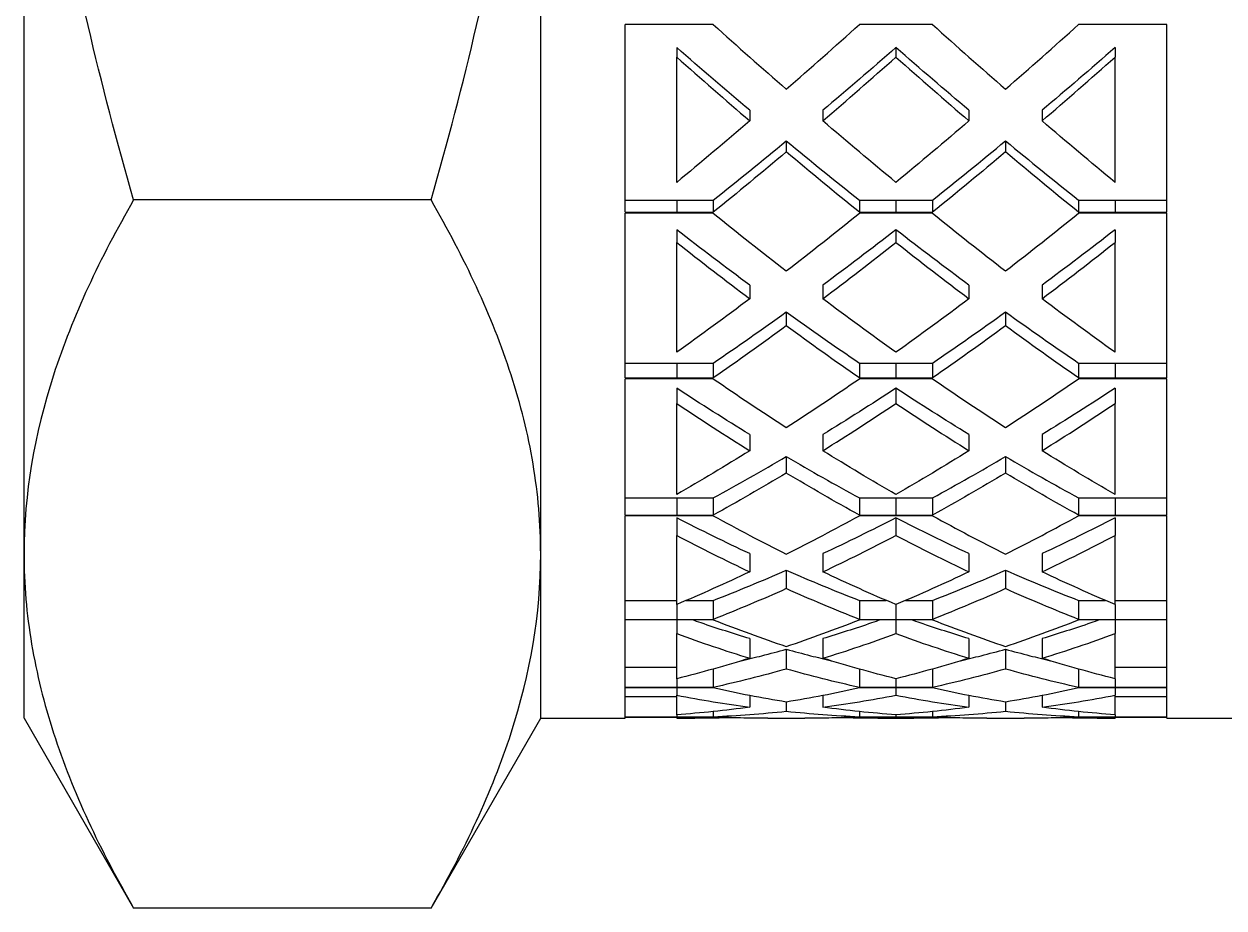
# Model space of a CAD drawing. Header units: inches. Extents: x 0.13 to 5.42, y 0.13 to 4.16.
# Drawn here: x 3.197 to 3.777, y 1.077 to 1.505 of the extents above; entities that cross this region are included whole.
import ezdxf

# ---------------------------------------------------------------- set-up
doc = ezdxf.new("R2010")
doc.units = ezdxf.units.IN
doc.header["$LTSCALE"] = 0.50402
doc.header["$MEASUREMENT"] = 0
doc.linetypes.add('SLD-Solid', pattern=[0])

msp = doc.modelspace()

# ---------------------------------------------------------------- linework, layer by layer
at = {"color": 7, "linetype": 'SLD-Solid', "lineweight": 25}
for p, q in [((3.1966092, 1.2482473), (3.1966092, 1.7624499)), ((3.4466092, 1.2482473), (3.4466092, 1.7624499)), ((3.5124182, 1.5045955), (3.4874182, 1.5045955)), ((3.4874182, 1.4136643), (3.4874182, 1.5045955)), ((3.5300958, 1.5045955), (3.5124182, 1.5045955)), ((3.6184842, 1.5045955), (3.6008065, 1.5045955)), ((3.6361618, 1.5045955), (3.6184842, 1.5045955)), ((3.7245502, 1.5045955), (3.7068725, 1.5045955)), ((3.7495502, 1.5045955), (3.7245502, 1.5045955)), ((3.7495502, 1.4136643), (3.7495502, 1.5045955)), ((3.5124182, 1.4933975), (3.5124182, 1.4887885)), ((3.6184842, 1.4933975), (3.6184842, 1.4887885)), ((3.7245502, 1.4933975), (3.7245502, 1.4887885)), ((3.5124182, 1.4281229), (3.5124182, 1.4887885)), ((3.7245502, 1.4281229), (3.7245502, 1.4887885)), ((3.5477735, 1.4630449), (3.5477735, 1.4579159)), ((3.5831288, 1.4630449), (3.5831288, 1.4579159)), ((3.6538395, 1.4630449), (3.6538395, 1.4579159)), ((3.6891949, 1.4630449), (3.6891949, 1.4579159)), ((3.5654512, 1.44826), (3.5654512, 1.4428778)), ((3.6715172, 1.44826), (3.6715172, 1.4428778)), ((3.3935776, 1.4196482), (3.2496408, 1.4196482)), ((3.4874182, 1.4195386), (3.5124182, 1.4195386)), ((3.5124182, 1.4195386), (3.5300958, 1.4195386)), ((3.5124182, 1.4195386), (3.5124182, 1.4136643)), ((3.5300958, 1.4195386), (3.5300958, 1.4136643)), ((3.6008065, 1.4195386), (3.6184842, 1.4195386)), ((3.6008065, 1.4195386), (3.6008065, 1.4136643)), ((3.6184842, 1.4195386), (3.6361618, 1.4195386)), ((3.6184842, 1.4195386), (3.6184842, 1.4136643)), ((3.6361618, 1.4195386), (3.6361618, 1.4136643)), ((3.7068725, 1.4195386), (3.7245502, 1.4195386)), ((3.7068725, 1.4195386), (3.7068725, 1.4136643)), ((3.7245502, 1.4195386), (3.7495502, 1.4195386)), ((3.7245502, 1.4195386), (3.7245502, 1.4136643)), ((3.4874182, 1.4136643), (3.5124182, 1.4136643)), ((3.5124182, 1.4132406), (3.4874182, 1.4132406)), ((3.4874182, 1.3334714), (3.4874182, 1.4132406)), ((3.5124182, 1.4136643), (3.5300958, 1.4136643)), ((3.5300958, 1.4132406), (3.5124182, 1.4132406)), ((3.6008065, 1.4136643), (3.6184842, 1.4136643)), ((3.6184842, 1.4132406), (3.6008065, 1.4132406)), ((3.6184842, 1.4136643), (3.6361618, 1.4136643)), ((3.6361618, 1.4132406), (3.6184842, 1.4132406)), ((3.7068725, 1.4136643), (3.7245502, 1.4136643)), ((3.7245502, 1.4132406), (3.7068725, 1.4132406)), ((3.7245502, 1.4136643), (3.7495502, 1.4136643)), ((3.7495502, 1.4132406), (3.7245502, 1.4132406)), ((3.7495502, 1.3334714), (3.7495502, 1.4132406)), ((3.5124182, 1.4052201), (3.5124182, 1.3991005)), ((3.6184842, 1.4052201), (3.6184842, 1.3991005)), ((3.7245502, 1.4052201), (3.7245502, 1.3991005)), ((3.5124182, 1.3458818), (3.5124182, 1.3991005)), ((3.7245502, 1.3458818), (3.7245502, 1.3991005)), ((3.5477735, 1.3783781), (3.5477735, 1.3717988)), ((3.5831288, 1.3783781), (3.5831288, 1.3717988)), ((3.6538395, 1.3783781), (3.6538395, 1.3717988)), ((3.6891949, 1.3783781), (3.6891949, 1.3717988)), ((3.5654512, 1.365462), (3.5654512, 1.3586613)), ((3.6715172, 1.365462), (3.6715172, 1.3586613)), ((3.4874182, 1.3406963), (3.5124182, 1.3406963)), ((3.5124182, 1.3406963), (3.5300958, 1.3406963)), ((3.5124182, 1.3406963), (3.5124182, 1.3334714)), ((3.5300958, 1.3406963), (3.5300958, 1.3334714)), ((3.6008065, 1.3406963), (3.6184842, 1.3406963)), ((3.6008065, 1.3406963), (3.6008065, 1.3334714)), ((3.6184842, 1.3406963), (3.6361618, 1.3406963)), ((3.6184842, 1.3406963), (3.6184842, 1.3334714)), ((3.6361618, 1.3406963), (3.6361618, 1.3334714)), ((3.7068725, 1.3406963), (3.7245502, 1.3406963)), ((3.7068725, 1.3406963), (3.7068725, 1.3334714)), ((3.7245502, 1.3406963), (3.7495502, 1.3406963)), ((3.7245502, 1.3406963), (3.7245502, 1.3334714)), ((3.4874182, 1.3334714), (3.5124182, 1.3334714)), ((3.5124182, 1.3331095), (3.4874182, 1.3331095)), ((3.4874182, 1.2670663), (3.4874182, 1.3331095)), ((3.5124182, 1.3334714), (3.5300958, 1.3334714)), ((3.5300958, 1.3331095), (3.5124182, 1.3331095)), ((3.6008065, 1.3334714), (3.6184842, 1.3334714)), ((3.6184842, 1.3331095), (3.6008065, 1.3331095)), ((3.6184842, 1.3334714), (3.6361618, 1.3334714)), ((3.6361618, 1.3331095), (3.6184842, 1.3331095)), ((3.7068725, 1.3334714), (3.7245502, 1.3334714)), ((3.7245502, 1.3331095), (3.7068725, 1.3331095)), ((3.7245502, 1.3334714), (3.7495502, 1.3334714)), ((3.7495502, 1.3331095), (3.7245502, 1.3331095)), ((3.7495502, 1.2670663), (3.7495502, 1.3331095)), ((3.5124182, 1.3285243), (3.5124182, 1.3210908)), ((3.6184842, 1.3285243), (3.6184842, 1.3210908)), ((3.7245502, 1.3285243), (3.7245502, 1.3210908)), ((3.5124182, 1.2770295), (3.5124182, 1.3210908)), ((3.7245502, 1.2770295), (3.7245502, 1.3210908)), ((3.5477735, 1.3060557), (3.5477735, 1.2982374)), ((3.5831288, 1.3060557), (3.5831288, 1.2982374)), ((3.6538395, 1.3060557), (3.6538395, 1.2982374)), ((3.6891949, 1.3060557), (3.6891949, 1.2982374)), ((3.5654512, 1.2954234), (3.5654512, 1.2874229)), ((3.6715172, 1.2954234), (3.6715172, 1.2874229)), ((3.4874182, 1.2754096), (3.5124182, 1.2754096)), ((3.5124182, 1.2754096), (3.5300958, 1.2754096)), ((3.5124182, 1.2754096), (3.5124182, 1.2670663)), ((3.5300958, 1.2754096), (3.5300958, 1.2670663)), ((3.6008065, 1.2754096), (3.6184842, 1.2754096)), ((3.6008065, 1.2754096), (3.6008065, 1.2670663)), ((3.6184842, 1.2754096), (3.6361618, 1.2754096)), ((3.6184842, 1.2754096), (3.6184842, 1.2670663)), ((3.6361618, 1.2754096), (3.6361618, 1.2670663)), ((3.7068725, 1.2754096), (3.7245502, 1.2754096)), ((3.7068725, 1.2754096), (3.7068725, 1.2670663)), ((3.7245502, 1.2754096), (3.7495502, 1.2754096)), ((3.7245502, 1.2754096), (3.7245502, 1.2670663)), ((3.4874182, 1.2670663), (3.5124182, 1.2670663)), ((3.5124182, 1.2667778), (3.4874182, 1.2667778)), ((3.4874182, 1.2165832), (3.4874182, 1.2667778)), ((3.5124182, 1.2670663), (3.5300958, 1.2670663)), ((3.5300958, 1.2667778), (3.5124182, 1.2667778)), ((3.5124182, 1.2657752), (3.5124182, 1.2572668)), ((3.6008065, 1.2670663), (3.6184842, 1.2670663)), ((3.6184842, 1.2667778), (3.6008065, 1.2667778)), ((3.6184842, 1.2670663), (3.6361618, 1.2670663)), ((3.6361618, 1.2667778), (3.6184842, 1.2667778)), ((3.6184842, 1.2657752), (3.6184842, 1.2572668)), ((3.7068725, 1.2670663), (3.7245502, 1.2670663)), ((3.7245502, 1.2667778), (3.7068725, 1.2667778)), ((3.7245502, 1.2670663), (3.7495502, 1.2670663)), ((3.7495502, 1.2667778), (3.7245502, 1.2667778)), ((3.7245502, 1.2657752), (3.7245502, 1.2572668)), ((3.7495502, 1.2165832), (3.7495502, 1.2667778)), ((3.5124182, 1.2237791), (3.5124182, 1.2572668)), ((3.7245502, 1.2237791), (3.7245502, 1.2572668)), ((3.5477735, 1.2484022), (3.5477735, 1.2395963)), ((3.5831288, 1.2484022), (3.5831288, 1.2395963)), ((3.6538395, 1.2484022), (3.6538395, 1.2395963)), ((3.6891949, 1.2484022), (3.6891949, 1.2395963)), ((3.1966092, 1.1686999), (3.1966092, 1.2482473)), ((3.4466092, 1.1686999), (3.4466092, 1.2482473)), ((3.5654512, 1.2403955), (3.5654512, 1.2314523)), ((3.6715172, 1.2403955), (3.6715172, 1.2314523)), ((3.4874182, 1.2257768), (3.5124182, 1.2257768)), ((3.5170683, 1.2257768), (3.5300958, 1.2257768)), ((3.5300958, 1.2257768), (3.5300958, 1.2165832)), ((3.6008065, 1.2257768), (3.613834, 1.2257768)), ((3.6008065, 1.2257768), (3.6008065, 1.2165832)), ((3.6231344, 1.2257768), (3.6361618, 1.2257768)), ((3.6361618, 1.2257768), (3.6361618, 1.2165832)), ((3.7068725, 1.2257768), (3.7199, 1.2257768)), ((3.7068725, 1.2257768), (3.7068725, 1.2165832)), ((3.7245502, 1.2257768), (3.7495502, 1.2257768)), ((3.4874182, 1.2165832), (3.5124182, 1.2165832)), ((3.5124182, 1.2163774), (3.4874182, 1.2163774)), ((3.4874182, 1.1836448), (3.4874182, 1.2163774)), ((3.5124182, 1.2165832), (3.5300958, 1.2165832)), ((3.5300958, 1.2163774), (3.5124182, 1.2163774)), ((3.5124182, 1.2163774), (3.5124182, 1.2096798)), ((3.6008065, 1.2165832), (3.6184842, 1.2165832)), ((3.6184842, 1.2163774), (3.6008065, 1.2163774)), ((3.6184842, 1.2165832), (3.6361618, 1.2165832)), ((3.6361618, 1.2163774), (3.6184842, 1.2163774)), ((3.6184842, 1.2163774), (3.6184842, 1.2096798)), ((3.7068725, 1.2165832), (3.7245502, 1.2165832)), ((3.7245502, 1.2163774), (3.7068725, 1.2163774)), ((3.7245502, 1.2165832), (3.7495502, 1.2165832)), ((3.7495502, 1.2163774), (3.7245502, 1.2163774)), ((3.7245502, 1.2163774), (3.7245502, 1.2096798)), ((3.7495502, 1.1836448), (3.7495502, 1.2163774)), ((3.5124182, 1.1878419), (3.5124182, 1.2096798)), ((3.7245502, 1.1878419), (3.7245502, 1.2096798)), ((3.5477735, 1.2072706), (3.5477735, 1.1977601)), ((3.5654512, 1.2021468), (3.5654512, 1.1925484)), ((3.5831288, 1.2072706), (3.5831288, 1.1977601)), ((3.6538395, 1.2072706), (3.6538395, 1.1977601)), ((3.6715172, 1.2021468), (3.6715172, 1.1925484)), ((3.6891949, 1.2072706), (3.6891949, 1.1977601)), ((3.4874182, 1.1933931), (3.5124182, 1.1933931)), ((3.5300958, 1.1925765), (3.5300958, 1.1836448)), ((3.6008065, 1.1925765), (3.6008065, 1.1836448)), ((3.6361618, 1.1925765), (3.6361618, 1.1836448)), ((3.7068725, 1.1925765), (3.7068725, 1.1836448)), ((3.7245502, 1.1933931), (3.7495502, 1.1933931)), ((3.4874182, 1.1836448), (3.5124182, 1.1836448)), ((3.5124182, 1.1835282), (3.4874182, 1.1835282)), ((3.4874182, 1.1693096), (3.4874182, 1.1835282)), ((3.4874182, 1.1792993), (3.5124182, 1.1792993)), ((3.5124182, 1.1836448), (3.5300958, 1.1836448)), ((3.5300958, 1.1835282), (3.5124182, 1.1835282)), ((3.5124182, 1.1835282), (3.5124182, 1.1798593)), ((3.5124182, 1.1703732), (3.5124182, 1.1798593)), ((3.5477735, 1.179888), (3.5477735, 1.1740735)), ((3.5831288, 1.179888), (3.5831288, 1.1740735)), ((3.6008065, 1.1836448), (3.6184842, 1.1836448)), ((3.6184842, 1.1835282), (3.6008065, 1.1835282)), ((3.6184842, 1.1836448), (3.6361618, 1.1836448)), ((3.6361618, 1.1835282), (3.6184842, 1.1835282)), ((3.6184842, 1.1835282), (3.6184842, 1.1798593)), ((3.6538395, 1.179888), (3.6538395, 1.1740735)), ((3.6891949, 1.179888), (3.6891949, 1.1740735)), ((3.7068725, 1.1836448), (3.7245502, 1.1836448)), ((3.7245502, 1.1835282), (3.7068725, 1.1835282)), ((3.7245502, 1.1836448), (3.7495502, 1.1836448)), ((3.7495502, 1.1835282), (3.7245502, 1.1835282)), ((3.7245502, 1.1835282), (3.7245502, 1.1798593)), ((3.7245502, 1.1703732), (3.7245502, 1.1798593)), ((3.7245502, 1.1792993), (3.7495502, 1.1792993)), ((3.7495502, 1.1693096), (3.7495502, 1.1835282)), ((3.5654512, 1.1767068), (3.5654512, 1.1719616)), ((3.6715172, 1.1767068), (3.6715172, 1.1719616)), ((3.1966092, 1.1686999), (3.2496408, 1.0768464)), ((3.3935776, 1.0768464), (3.4466092, 1.1686999)), ((3.4466092, 1.1686999), (3.4874182, 1.1686999)), ((3.4874182, 1.1693096), (3.5124182, 1.1693096)), ((3.5124182, 1.1692861), (3.4874182, 1.1692861)), ((3.4874182, 1.1686999), (3.4874182, 1.1692861)), ((3.5124182, 1.1693096), (3.5300958, 1.1693096)), ((3.5300958, 1.1692861), (3.5124182, 1.1692861)), ((3.5124182, 1.1692861), (3.5124182, 1.1687637)), ((3.5124182, 1.1686999), (3.5211261, 1.1686999)), ((3.5300958, 1.1719907), (3.5300958, 1.1693096)), ((3.5564814, 1.1686999), (3.574421, 1.1686999)), ((3.6008065, 1.1719907), (3.6008065, 1.1693096)), ((3.6008065, 1.1693096), (3.6184842, 1.1693096)), ((3.6184842, 1.1692861), (3.6008065, 1.1692861)), ((3.6097762, 1.1686999), (3.6271921, 1.1686999)), ((3.6184842, 1.1693096), (3.6361618, 1.1693096)), ((3.6361618, 1.1692861), (3.6184842, 1.1692861)), ((3.6184842, 1.1692861), (3.6184842, 1.1687637)), ((3.6361618, 1.1719907), (3.6361618, 1.1693096)), ((3.6625474, 1.1686999), (3.680487, 1.1686999)), ((3.7068725, 1.1719907), (3.7068725, 1.1693096)), ((3.7068725, 1.1693096), (3.7245502, 1.1693096)), ((3.7245502, 1.1692861), (3.7068725, 1.1692861)), ((3.7158423, 1.1686999), (3.7245502, 1.1686999)), ((3.7245502, 1.1693096), (3.7495502, 1.1693096)), ((3.7495502, 1.1692861), (3.7245502, 1.1692861)), ((3.7245502, 1.1692861), (3.7245502, 1.1687637)), ((3.7495502, 1.1686999), (3.7495502, 1.1692861)), ((3.7495502, 1.1686999), (3.7903592, 1.1686999)), ((3.3935776, 1.0768464), (3.2496408, 1.0768464))]:
    msp.add_line(p, q, dxfattribs=at)
at = {"color": 8, "linetype": 'SLD-Solid', "lineweight": 25}
for p, q in [((3.5124182, 1.2237791), (3.5124182, 1.2165832)), ((3.6184842, 1.2237791), (3.6184842, 1.2165832)), ((3.7245502, 1.2237791), (3.7245502, 1.2165832)), ((3.5124182, 1.1878419), (3.5124182, 1.1836448)), ((3.6184842, 1.1878419), (3.6184842, 1.1836448)), ((3.7245502, 1.1878419), (3.7245502, 1.1836448)), ((3.5124182, 1.1703732), (3.5124182, 1.1693096)), ((3.6184842, 1.1703732), (3.6184842, 1.1693096)), ((3.7245502, 1.1703732), (3.7245502, 1.1693096))]:
    msp.add_line(p, q, dxfattribs=at)
at = {"color": 7, "linetype": 'SLD-Solid', "lineweight": 25}
for points, knots in [([(3.2496408, 1.4196482), (3.2335399, 1.4754233), (3.2200444, 1.5325203), (3.2015916, 1.6469491), (3.1966092, 1.7045013), (3.1966092, 1.7624499)], [0, 0, 0, 0, 0.5, 0.5, 1, 1, 1, 1]), ([(3.3935776, 1.4196482), (3.4096785, 1.4754233), (3.4231739, 1.5325203), (3.4416268, 1.6469491), (3.4466092, 1.7045013), (3.4466092, 1.7624499)], [0, 0, 0, 0, 0.5, 0.5, 1, 1, 1, 1]), ([(3.2496408, 1.4196482), (3.2334525, 1.3916092), (3.2201158, 1.3633655), (3.2016634, 1.3062875), (3.1966092, 1.2774489), (3.1966092, 1.2482473)], [0, 0, 0, 0, 0.5, 0.5, 1, 1, 1, 1]), ([(3.4466092, 1.2482473), (3.4466092, 1.2627935), (3.4453557, 1.277405), (3.4405049, 1.3063095), (3.4369123, 1.3206651), (3.4230558, 1.363477), (3.4097254, 1.3916792), (3.3935776, 1.4196482)], [0, 0, 0, 0, 0.25, 0.25, 0.5, 0.5, 1, 1, 1, 1]), ([(3.1966092, 1.2482473), (3.1966092, 1.2337011), (3.1978626, 1.2190896), (3.2027134, 1.190185), (3.2063061, 1.1758294), (3.2201626, 1.1330176), (3.2334929, 1.1048153), (3.2496408, 1.0768464)], [0, 0, 0, 0, 0.25, 0.25, 0.5, 0.5, 1, 1, 1, 1]), ([(3.3935776, 1.0768464), (3.4097659, 1.1048854), (3.4231026, 1.1331291), (3.441555, 1.1902071), (3.4466092, 1.2190457), (3.4466092, 1.2482473)], [0, 0, 0, 0, 0.5, 0.5, 1, 1, 1, 1]), ([(3.5477735, 1.2072706), (3.5438451, 1.2084878), (3.5359884, 1.2109222), (3.5266925, 1.2139826), (3.5213249, 1.215871), (3.5198857, 1.2163774)], [0, 0, 0, 0, 0.42259093, 0.84518186, 1, 1, 1, 1]), ([(3.6110166, 1.2163774), (3.6095774, 1.215871), (3.6042099, 1.2139826), (3.594914, 1.2109222), (3.5870572, 1.2084878), (3.5831288, 1.2072706)], [0, 0, 0, 0, 0.15481814, 0.57740907, 1, 1, 1, 1]), ([(3.6538395, 1.2072706), (3.6499111, 1.2084878), (3.6420544, 1.2109222), (3.6327585, 1.2139826), (3.6273909, 1.215871), (3.6259518, 1.2163774)], [0, 0, 0, 0, 0.42259093, 0.84518186, 1, 1, 1, 1]), ([(3.7170826, 1.2163774), (3.7156434, 1.215871), (3.7102759, 1.2139826), (3.70098, 1.2109222), (3.6931232, 1.2084878), (3.6891949, 1.2072706)], [0, 0, 0, 0, 0.15481814, 0.57740907, 1, 1, 1, 1]), ([(3.5436778, 1.1965332), (3.5470072, 1.1973432), (3.554265, 1.1991091), (3.5615228, 1.20108), (3.5654512, 1.2021468)], [0, 0, 0, 0, 0.45873657, 1, 1, 1, 1]), ([(3.5654512, 1.2021468), (3.5693795, 1.20108), (3.5766373, 1.1991091), (3.5838951, 1.1973432), (3.5872245, 1.1965332)], [0, 0, 0, 0, 0.54126343, 1, 1, 1, 1]), ([(3.6497438, 1.1965332), (3.6530733, 1.1973432), (3.660331, 1.1991091), (3.6675888, 1.20108), (3.6715172, 1.2021468)], [0, 0, 0, 0, 0.45873657, 1, 1, 1, 1]), ([(3.6715172, 1.2021468), (3.6754456, 1.20108), (3.6827033, 1.1991091), (3.6899611, 1.1973432), (3.6932905, 1.1965332)], [0, 0, 0, 0, 0.541263433, 1, 1, 1, 1]), ([(3.5388224, 1.1689849), (3.5378778, 1.1689504), (3.5330047, 1.1687723), (3.5242033, 1.168669), (3.5163465, 1.1687322), (3.5124182, 1.1687637)], [0, 0, 0, 0, 0.10733287, 0.55366644, 1, 1, 1, 1]), ([(3.5564814, 1.1687211), (3.5555429, 1.1687148), (3.5506761, 1.1686818), (3.5418809, 1.1688406), (3.5340242, 1.1691376), (3.5300958, 1.1692861)], [0, 0, 0, 0, 0.10669892, 0.55334946, 1, 1, 1, 1]), ([(3.6008065, 1.1692861), (3.5968781, 1.1691376), (3.5890214, 1.1688406), (3.5802262, 1.1686818), (3.5753594, 1.1687148), (3.574421, 1.1687211)], [0, 0, 0, 0, 0.446650538, 0.893301075, 1, 1, 1, 1]), ([(3.6184842, 1.1687637), (3.6145558, 1.1687322), (3.6066991, 1.168669), (3.5978976, 1.1687723), (3.5930246, 1.1689504), (3.5920799, 1.1689849)], [0, 0, 0, 0, 0.44633356, 0.89266713, 1, 1, 1, 1]), ([(3.6448885, 1.1689849), (3.6439438, 1.1689504), (3.6390707, 1.1687723), (3.6302693, 1.168669), (3.6224126, 1.1687322), (3.6184842, 1.1687637)], [0, 0, 0, 0, 0.10733287, 0.55366644, 1, 1, 1, 1]), ([(3.6625474, 1.1687211), (3.6616089, 1.1687148), (3.6567421, 1.1686818), (3.647947, 1.1688406), (3.6400902, 1.1691376), (3.6361618, 1.1692861)], [0, 0, 0, 0, 0.106698925, 0.553349462, 1, 1, 1, 1]), ([(3.7068725, 1.1692861), (3.7029442, 1.1691376), (3.6950874, 1.1688406), (3.6862922, 1.1686818), (3.6814254, 1.1687148), (3.680487, 1.1687211)], [0, 0, 0, 0, 0.44665054, 0.89330108, 1, 1, 1, 1]), ([(3.7245502, 1.1687637), (3.7206218, 1.1687322), (3.7127651, 1.168669), (3.7039637, 1.1687723), (3.6990906, 1.1689504), (3.6981459, 1.1689849)], [0, 0, 0, 0, 0.44633356, 0.89266713, 1, 1, 1, 1])]:
    msp.add_open_spline(points, degree=3, knots=knots, dxfattribs=at)
for points in [[(3.5300958, 1.5045955), (3.5418809, 1.4939797), (3.5536661, 1.4835164), (3.5654512, 1.473224)], [(3.5654512, 1.473224), (3.5772363, 1.4835164), (3.5890214, 1.4939797), (3.6008065, 1.5045955)], [(3.6361618, 1.5045955), (3.647947, 1.4939797), (3.6597321, 1.4835164), (3.6715172, 1.473224)], [(3.6715172, 1.473224), (3.6833023, 1.4835164), (3.6950874, 1.4939797), (3.7068725, 1.5045955)], [(3.5477735, 1.4630449), (3.5359884, 1.4729915), (3.5242033, 1.483115), (3.5124182, 1.4933975)], [(3.6184842, 1.4933975), (3.6066991, 1.483115), (3.594914, 1.4729915), (3.5831288, 1.4630449)], [(3.6538395, 1.4630449), (3.6420544, 1.4729915), (3.6302693, 1.483115), (3.6184842, 1.4933975)], [(3.7245502, 1.4933975), (3.7127651, 1.483115), (3.70098, 1.4729915), (3.6891949, 1.4630449)], [(3.5124182, 1.4887885), (3.5242033, 1.4783298), (3.5359884, 1.4680328), (3.5477735, 1.4579159)], [(3.5831288, 1.4579159), (3.594914, 1.4680328), (3.6066991, 1.4783298), (3.6184842, 1.4887885)], [(3.6184842, 1.4887885), (3.6302693, 1.4783298), (3.6420544, 1.4680328), (3.6538395, 1.4579159)], [(3.6891949, 1.4579159), (3.70098, 1.4680328), (3.7127651, 1.4783298), (3.7245502, 1.4887885)], [(3.5477735, 1.4579159), (3.5359884, 1.447799), (3.5242033, 1.4378621), (3.5124182, 1.4281229)], [(3.6184842, 1.4281229), (3.6066991, 1.4378621), (3.594914, 1.447799), (3.5831288, 1.4579159)], [(3.6538395, 1.4579159), (3.6420544, 1.447799), (3.6302693, 1.4378621), (3.6184842, 1.4281229)], [(3.7245502, 1.4281229), (3.7127651, 1.4378621), (3.70098, 1.447799), (3.6891949, 1.4579159)], [(3.5300958, 1.4195386), (3.5418809, 1.4289153), (3.5536661, 1.4384948), (3.5654512, 1.44826)], [(3.5654512, 1.44826), (3.5772363, 1.4384948), (3.5890214, 1.4289153), (3.6008065, 1.4195386)], [(3.6361618, 1.4195386), (3.647947, 1.4289153), (3.6597321, 1.4384948), (3.6715172, 1.44826)], [(3.6715172, 1.44826), (3.6833023, 1.4384948), (3.6950874, 1.4289153), (3.7068725, 1.4195386)], [(3.5654512, 1.4428778), (3.5536661, 1.4329453), (3.5418809, 1.4232017), (3.5300958, 1.4136643)], [(3.6008065, 1.4136643), (3.5890214, 1.4232017), (3.5772363, 1.4329453), (3.5654512, 1.4428778)], [(3.6715172, 1.4428778), (3.6597321, 1.4329453), (3.647947, 1.4232017), (3.6361618, 1.4136643)], [(3.7068725, 1.4136643), (3.6950874, 1.4232017), (3.6833023, 1.4329453), (3.6715172, 1.4428778)], [(3.5300958, 1.4132406), (3.5418809, 1.4037093), (3.5536661, 1.3943844), (3.5654512, 1.3852825)], [(3.5654512, 1.3852825), (3.5772363, 1.3943844), (3.5890214, 1.4037093), (3.6008065, 1.4132406)], [(3.6361618, 1.4132406), (3.647947, 1.4037093), (3.6597321, 1.3943844), (3.6715172, 1.3852825)], [(3.6715172, 1.3852825), (3.6833023, 1.3943844), (3.6950874, 1.4037093), (3.7068725, 1.4132406)], [(3.5477735, 1.3783781), (3.5359884, 1.3871037), (3.5242033, 1.3960563), (3.5124182, 1.4052201)], [(3.6184842, 1.4052201), (3.6066991, 1.3960563), (3.594914, 1.3871037), (3.5831288, 1.3783781)], [(3.6538395, 1.3783781), (3.6420544, 1.3871037), (3.6302693, 1.3960563), (3.6184842, 1.4052201)], [(3.7245502, 1.4052201), (3.7127651, 1.3960563), (3.70098, 1.3871037), (3.6891949, 1.3783781)], [(3.5124182, 1.3991005), (3.5242033, 1.3897797), (3.5359884, 1.3806738), (3.5477735, 1.3717988)], [(3.5831288, 1.3717988), (3.594914, 1.3806738), (3.6066991, 1.3897797), (3.6184842, 1.3991005)], [(3.6184842, 1.3991005), (3.6302693, 1.3897797), (3.6420544, 1.3806738), (3.6538395, 1.3717988)], [(3.6891949, 1.3717988), (3.70098, 1.3806738), (3.7127651, 1.3897797), (3.7245502, 1.3991005)], [(3.5477735, 1.3717988), (3.5359884, 1.3629237), (3.5242033, 1.3542796), (3.5124182, 1.3458818)], [(3.6184842, 1.3458818), (3.6066991, 1.3542796), (3.594914, 1.3629237), (3.5831288, 1.3717988)], [(3.6538395, 1.3717988), (3.6420544, 1.3629237), (3.6302693, 1.3542796), (3.6184842, 1.3458818)], [(3.7245502, 1.3458818), (3.7127651, 1.3542796), (3.70098, 1.3629237), (3.6891949, 1.3717988)], [(3.5300958, 1.3406963), (3.5418809, 1.3487071), (3.5536661, 1.3569672), (3.5654512, 1.365462)], [(3.5654512, 1.365462), (3.5772363, 1.3569672), (3.5890214, 1.3487071), (3.6008065, 1.3406963)], [(3.6361618, 1.3406963), (3.647947, 1.3487071), (3.6597321, 1.3569672), (3.6715172, 1.365462)], [(3.6715172, 1.365462), (3.6833023, 1.3569672), (3.6950874, 1.3487071), (3.7068725, 1.3406963)], [(3.5654512, 1.3586613), (3.5536661, 1.350021), (3.5418809, 1.3416194), (3.5300958, 1.3334714)], [(3.6008065, 1.3334714), (3.5890214, 1.3416194), (3.5772363, 1.350021), (3.5654512, 1.3586613)], [(3.6715172, 1.3586613), (3.6597321, 1.350021), (3.647947, 1.3416194), (3.6361618, 1.3334714)], [(3.7068725, 1.3334714), (3.6950874, 1.3416194), (3.6833023, 1.350021), (3.6715172, 1.3586613)], [(3.5300958, 1.3331095), (3.5418809, 1.324969), (3.5536661, 1.3170823), (3.5654512, 1.3094634)], [(3.5654512, 1.3094634), (3.5772363, 1.3170823), (3.5890214, 1.324969), (3.6008065, 1.3331095)], [(3.6361618, 1.3331095), (3.647947, 1.324969), (3.6597321, 1.3170823), (3.6715172, 1.3094634)], [(3.6715172, 1.3094634), (3.6833023, 1.3170823), (3.6950874, 1.324969), (3.7068725, 1.3331095)], [(3.5477735, 1.3060557), (3.5359884, 1.3132799), (3.5242033, 1.3207738), (3.5124182, 1.3285243)], [(3.6184842, 1.3285243), (3.6066991, 1.3207738), (3.594914, 1.3132799), (3.5831288, 1.3060557)], [(3.6538395, 1.3060557), (3.6420544, 1.3132799), (3.6302693, 1.3207738), (3.6184842, 1.3285243)], [(3.7245502, 1.3285243), (3.7127651, 1.3207738), (3.70098, 1.3132799), (3.6891949, 1.3060557)], [(3.5124182, 1.3210908), (3.5242033, 1.3132076), (3.5359884, 1.3055853), (3.5477735, 1.2982374)], [(3.5831288, 1.2982374), (3.594914, 1.3055853), (3.6066991, 1.3132076), (3.6184842, 1.3210908)], [(3.6184842, 1.3210908), (3.6302693, 1.3132076), (3.6420544, 1.3055853), (3.6538395, 1.2982374)], [(3.6891949, 1.2982374), (3.70098, 1.3055853), (3.7127651, 1.3132076), (3.7245502, 1.3210908)], [(3.5477735, 1.2982374), (3.5359884, 1.2908895), (3.5242033, 1.283816), (3.5124182, 1.2770295)], [(3.5300958, 1.2754096), (3.5418809, 1.2817969), (3.5536661, 1.2884721), (3.5654512, 1.2954234)], [(3.5654512, 1.2954234), (3.5772363, 1.2884721), (3.5890214, 1.2817969), (3.6008065, 1.2754096)], [(3.6184842, 1.2770295), (3.6066991, 1.283816), (3.594914, 1.2908895), (3.5831288, 1.2982374)], [(3.6538395, 1.2982374), (3.6420544, 1.2908895), (3.6302693, 1.283816), (3.6184842, 1.2770295)], [(3.6361618, 1.2754096), (3.647947, 1.2817969), (3.6597321, 1.2884721), (3.6715172, 1.2954234)], [(3.6715172, 1.2954234), (3.6833023, 1.2884721), (3.6950874, 1.2817969), (3.7068725, 1.2754096)], [(3.7245502, 1.2770295), (3.7127651, 1.283816), (3.70098, 1.2908895), (3.6891949, 1.2982374)], [(3.5654512, 1.2874229), (3.5536661, 1.2803526), (3.5418809, 1.273563), (3.5300958, 1.2670663)], [(3.6008065, 1.2670663), (3.5890214, 1.273563), (3.5772363, 1.2803526), (3.5654512, 1.2874229)], [(3.6715172, 1.2874229), (3.6597321, 1.2803526), (3.647947, 1.273563), (3.6361618, 1.2670663)], [(3.7068725, 1.2670663), (3.6950874, 1.273563), (3.6833023, 1.2803526), (3.6715172, 1.2874229)], [(3.5477735, 1.2484022), (3.5359884, 1.2538928), (3.5242033, 1.2596872), (3.5124182, 1.2657752)], [(3.5300958, 1.2667778), (3.5418809, 1.2602897), (3.5536661, 1.2540947), (3.5654512, 1.2482037)], [(3.5654512, 1.2482037), (3.5772363, 1.2540947), (3.5890214, 1.2602897), (3.6008065, 1.2667778)], [(3.6184842, 1.2657752), (3.6066991, 1.2596872), (3.594914, 1.2538928), (3.5831288, 1.2484022)], [(3.6538395, 1.2484022), (3.6420544, 1.2538928), (3.6302693, 1.2596872), (3.6184842, 1.2657752)], [(3.6361618, 1.2667778), (3.647947, 1.2602897), (3.6597321, 1.2540947), (3.6715172, 1.2482037)], [(3.6715172, 1.2482037), (3.6833023, 1.2540947), (3.6950874, 1.2602897), (3.7068725, 1.2667778)], [(3.7245502, 1.2657752), (3.7127651, 1.2596872), (3.70098, 1.2538928), (3.6891949, 1.2484022)], [(3.5124182, 1.2572668), (3.5242033, 1.2510745), (3.5359884, 1.2451809), (3.5477735, 1.2395963)], [(3.5831288, 1.2395963), (3.594914, 1.2451809), (3.6066991, 1.2510745), (3.6184842, 1.2572668)], [(3.6184842, 1.2572668), (3.6302693, 1.2510745), (3.6420544, 1.2451809), (3.6538395, 1.2395963)], [(3.6891949, 1.2395963), (3.70098, 1.2451809), (3.7127651, 1.2510745), (3.7245502, 1.2572668)], [(3.5477735, 1.2395963), (3.5359884, 1.2340117), (3.5242033, 1.2287362), (3.5124182, 1.2237791)], [(3.5300958, 1.2257768), (3.5418809, 1.2303353), (3.5536661, 1.2352111), (3.5654512, 1.2403955)], [(3.5654512, 1.2403955), (3.5772363, 1.2352111), (3.5890214, 1.2303353), (3.6008065, 1.2257768)], [(3.6184842, 1.2237791), (3.6066991, 1.2287362), (3.594914, 1.2340117), (3.5831288, 1.2395963)], [(3.6538395, 1.2395963), (3.6420544, 1.2340117), (3.6302693, 1.2287362), (3.6184842, 1.2237791)], [(3.6361618, 1.2257768), (3.647947, 1.2303353), (3.6597321, 1.2352111), (3.6715172, 1.2403955)], [(3.6715172, 1.2403955), (3.6833023, 1.2352111), (3.6950874, 1.2303353), (3.7068725, 1.2257768)], [(3.7245502, 1.2237791), (3.7127651, 1.2287362), (3.70098, 1.2340117), (3.6891949, 1.2395963)], [(3.5654512, 1.2314523), (3.5536661, 1.2261792), (3.5418809, 1.2212199), (3.5300958, 1.2165832)], [(3.6008065, 1.2165832), (3.5890214, 1.2212199), (3.5772363, 1.2261792), (3.5654512, 1.2314523)], [(3.6715172, 1.2314523), (3.6597321, 1.2261792), (3.647947, 1.2212199), (3.6361618, 1.2165832)], [(3.7068725, 1.2165832), (3.6950874, 1.2212199), (3.6833023, 1.2261792), (3.6715172, 1.2314523)], [(3.5300958, 1.2163774), (3.5418809, 1.2117503), (3.5536661, 1.2074461), (3.5654512, 1.2034722)], [(3.5654512, 1.2034722), (3.5772363, 1.2074461), (3.5890214, 1.2117503), (3.6008065, 1.2163774)], [(3.6361618, 1.2163774), (3.647947, 1.2117503), (3.6597321, 1.2074461), (3.6715172, 1.2034722)], [(3.6715172, 1.2034722), (3.6833023, 1.2074461), (3.6950874, 1.2117503), (3.7068725, 1.2163774)], [(3.5124182, 1.2096798), (3.5242033, 1.2053775), (3.5359884, 1.2014019), (3.5477735, 1.1977601)], [(3.5831288, 1.1977601), (3.594914, 1.2014019), (3.6066991, 1.2053775), (3.6184842, 1.2096798)], [(3.6184842, 1.2096798), (3.6302693, 1.2053775), (3.6420544, 1.2014019), (3.6538395, 1.1977601)], [(3.6891949, 1.1977601), (3.70098, 1.2014019), (3.7127651, 1.2053775), (3.7245502, 1.2096798)], [(3.5477735, 1.1977601), (3.5359884, 1.1941183), (3.5242033, 1.1908103), (3.5124182, 1.1878419)], [(3.6184842, 1.1878419), (3.6066991, 1.1908103), (3.594914, 1.1941183), (3.5831288, 1.1977601)], [(3.6538395, 1.1977601), (3.6420544, 1.1941183), (3.6302693, 1.1908103), (3.6184842, 1.1878419)], [(3.7245502, 1.1878419), (3.7127651, 1.1908103), (3.70098, 1.1941183), (3.6891949, 1.1977601)], [(3.5654512, 1.1925484), (3.5536661, 1.1892419), (3.5418809, 1.1862723), (3.5300958, 1.1836448)], [(3.6008065, 1.1836448), (3.5890214, 1.1862723), (3.5772363, 1.1892419), (3.5654512, 1.1925484)], [(3.6715172, 1.1925484), (3.6597321, 1.1892419), (3.647947, 1.1862723), (3.6361618, 1.1836448)], [(3.7068725, 1.1836448), (3.6950874, 1.1862723), (3.6833023, 1.1892419), (3.6715172, 1.1925484)], [(3.5124182, 1.1798593), (3.5242033, 1.1775852), (3.5359884, 1.1756554), (3.5477735, 1.1740735)], [(3.5300958, 1.1835282), (3.5418809, 1.1809108), (3.5536661, 1.1786357), (3.5654512, 1.1767068)], [(3.5654512, 1.1767068), (3.5772363, 1.1786357), (3.5890214, 1.1809108), (3.6008065, 1.1835282)], [(3.5831288, 1.1740735), (3.594914, 1.1756554), (3.6066991, 1.1775852), (3.6184842, 1.1798593)], [(3.6184842, 1.1798593), (3.6302693, 1.1775852), (3.6420544, 1.1756554), (3.6538395, 1.1740735)], [(3.6361618, 1.1835282), (3.647947, 1.1809108), (3.6597321, 1.1786357), (3.6715172, 1.1767068)], [(3.6715172, 1.1767068), (3.6833023, 1.1786357), (3.6950874, 1.1809108), (3.7068725, 1.1835282)], [(3.6891949, 1.1740735), (3.70098, 1.1756554), (3.7127651, 1.1775852), (3.7245502, 1.1798593)], [(3.5477735, 1.1740735), (3.5359884, 1.1724915), (3.5242033, 1.1712574), (3.5124182, 1.1703732)], [(3.6184842, 1.1703732), (3.6066991, 1.1712574), (3.594914, 1.1724915), (3.5831288, 1.1740735)], [(3.6538395, 1.1740735), (3.6420544, 1.1724915), (3.6302693, 1.1712574), (3.6184842, 1.1703732)], [(3.7245502, 1.1703732), (3.7127651, 1.1712574), (3.70098, 1.1724915), (3.6891949, 1.1740735)], [(3.5654512, 1.1719616), (3.5536661, 1.170728), (3.5418809, 1.1698435), (3.5300958, 1.1693096)], [(3.6008065, 1.1693096), (3.5890214, 1.1698435), (3.5772363, 1.170728), (3.5654512, 1.1719616)], [(3.6715172, 1.1719616), (3.6597321, 1.170728), (3.647947, 1.1698435), (3.6361618, 1.1693096)], [(3.7068725, 1.1693096), (3.6950874, 1.1698435), (3.6833023, 1.170728), (3.6715172, 1.1719616)]]:
    msp.add_open_spline(points, degree=3, dxfattribs=at)

doc.saveas('drawing.dxf')
